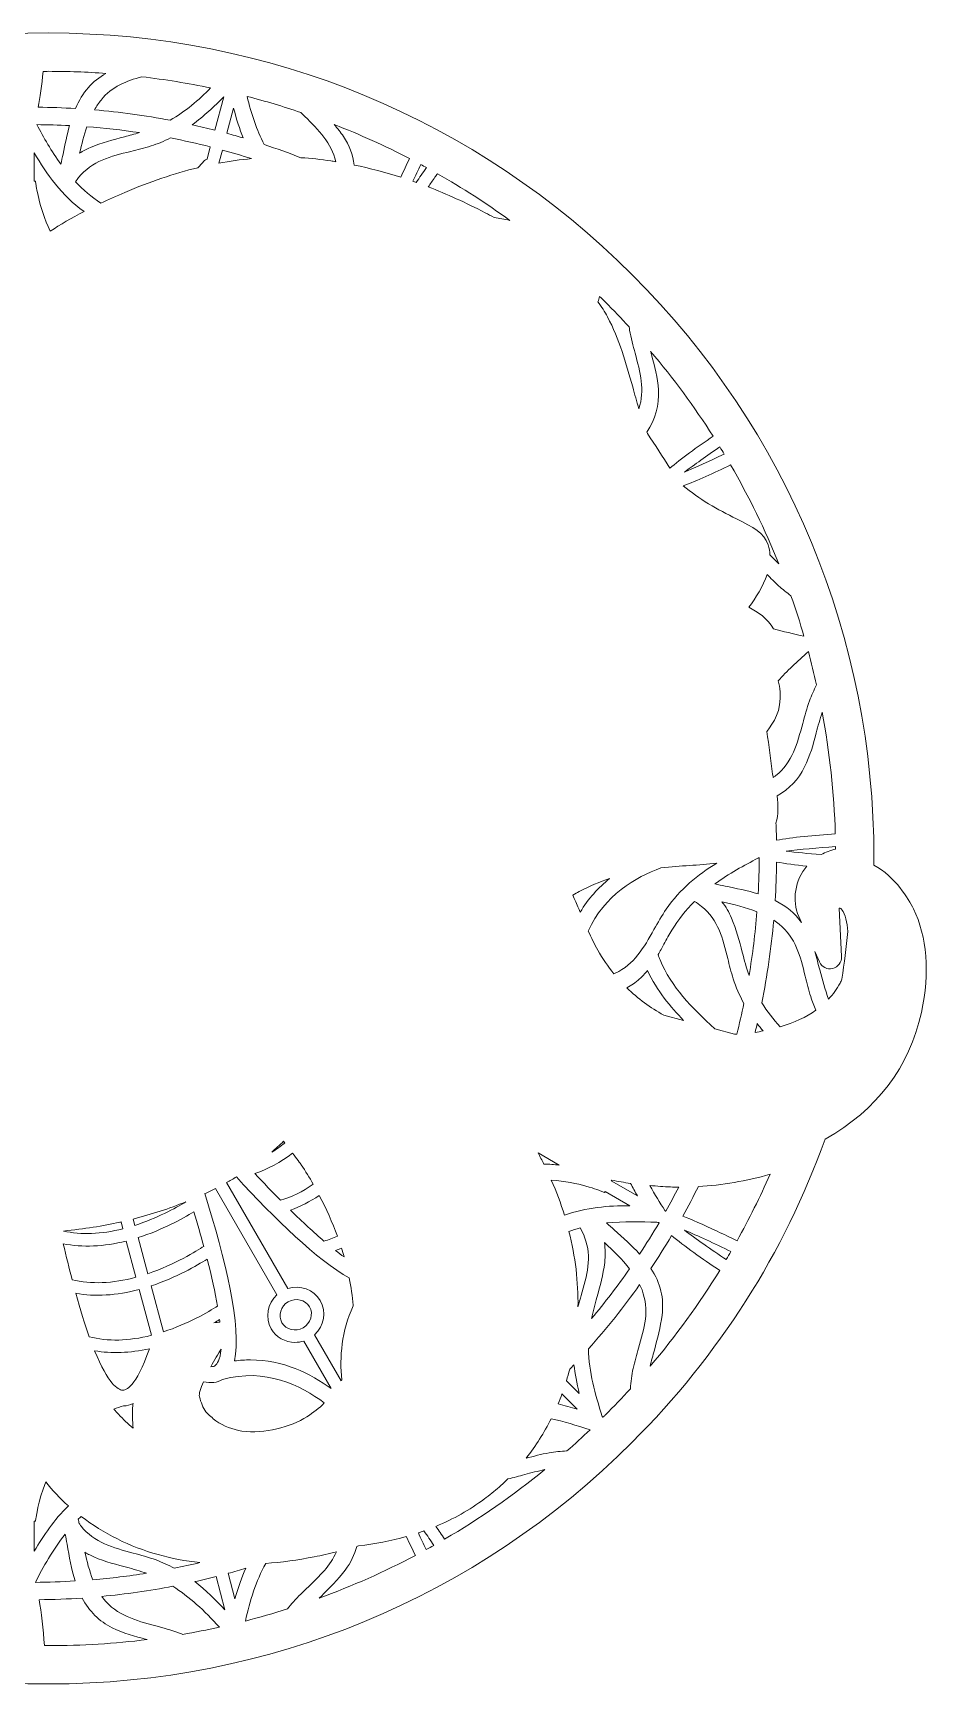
# Model space of a CAD drawing. Header units: millimetres. Extents: x 9 to 1276, y -340 to -50.
# Drawn here: x 1121.9 to 1276.4, y -338.7 to -54.4 of the extents above; entities that cross this region are included whole.
import ezdxf

# ---------------------------------------------------------------- set-up
doc = ezdxf.new("R2010")
doc.units = ezdxf.units.MM
doc.header["$MEASUREMENT"] = 0
doc.layers.add('Layer 1', color=7, linetype='Continuous')

msp = doc.modelspace()

# ---------------------------------------------------------------- linework, layer by layer
at = {"layer": 'Layer 1', "lineweight": 0}
for points, knots in [([(1273.53, -205.2), (1272.72, -203.57), (1270.45, -199.63), (1266.73, -197.72), (1266.73, -197.72), (1266.74, -197.58), (1266.74, -197.58), (1266.74, -197.24), (1266.75, -196.89), (1266.75, -196.55), (1266.75, -158.59), (1251.96, -122.9), (1225.12, -96.05), (1198.27, -69.21), (1162.58, -54.42), (1124.62, -54.42), (1086.65, -54.42), (1050.96, -69.21), (1024.12, -96.05), (997.49, -122.68), (982.72, -158.06), (982.5, -195.71), (978.78, -197.62), (976.52, -201.56), (975.71, -203.19), (973.32, -208), (972.84, -214.17), (974.33, -221.03), (976.3, -230.1), (981.51, -237.22), (989.81, -242.22), (989.99, -242.59), (990.16, -242.97), (990.34, -243.34), (990.34, -243.35), (990.34, -243.35), (990.35, -243.35), (997.38, -263.61), (1008.74, -281.67), (1024.12, -297.05), (1050.96, -323.9), (1086.65, -338.68), (1124.62, -338.68), (1162.58, -338.68), (1198.27, -323.9), (1225.12, -297.05), (1240.08, -282.09), (1251.27, -264.52), (1258.35, -244.85), (1267.28, -239.84), (1272.85, -232.51), (1274.91, -223.04), (1276.4, -216.18), (1275.92, -210.02), (1273.53, -205.2)], [0, 0, 0, 0, 1, 1, 1, 2, 2, 2, 3, 3, 3, 4, 4, 4, 5, 5, 5, 6, 6, 6, 7, 7, 7, 8, 8, 8, 9, 9, 9, 10, 10, 10, 11, 11, 11, 12, 12, 12, 13, 13, 13, 14, 14, 14, 15, 15, 15, 16, 16, 16, 17, 17, 17, 18, 18, 18, 18]), ([(1123.67, -61.03), (1123.99, -61.03), (1124.31, -61.02), (1124.63, -61.02), (1127.94, -61.02), (1131.23, -61.14), (1134.5, -61.38), (1132.15, -62.67), (1130.46, -64.62), (1129.25, -67.43), (1127.09, -67.3), (1124.93, -67.22), (1122.81, -67.2), (1123.17, -65.59), (1123.45, -63.38), (1123.67, -61.03)], [0, 0, 0, 0, 1, 1, 1, 2, 2, 2, 3, 3, 3, 4, 4, 4, 5, 5, 5, 5]), ([(1152.52, -63.88), (1150.47, -65.95), (1148.19, -67.95), (1145.55, -69.44), (1141.25, -68.62), (1136.87, -68.03), (1132.52, -67.66), (1132.87, -67.03), (1133.25, -66.47), (1133.66, -65.96), (1135.53, -63.64), (1138, -62.68), (1140.69, -61.96), (1144.68, -62.43), (1148.62, -63.07), (1152.52, -63.88)], [0, 0, 0, 0, 1, 1, 1, 2, 2, 2, 3, 3, 3, 4, 4, 4, 5, 5, 5, 5]), ([(1168.08, -68.1), (1168.3, -68.33), (1168.53, -68.56), (1168.75, -68.78), (1171.11, -71.14), (1173.33, -73.37), (1174.06, -76.58), (1173.79, -76.53), (1173.51, -76.49), (1173.23, -76.44), (1171.52, -76.18), (1169.8, -76), (1168.07, -75.9), (1166.01, -75.1), (1163.9, -74.34), (1161.76, -73.63), (1160.44, -71.09), (1159.54, -68.39), (1158.8, -65.34), (1161.93, -66.15), (1165.02, -67.07), (1168.08, -68.1)], [0, 0, 0, 0, 1, 1, 1, 2, 2, 2, 3, 3, 3, 4, 4, 4, 5, 5, 5, 6, 6, 6, 7, 7, 7, 7]), ([(1154.77, -65.43), (1154.77, -65.43), (1153.24, -71.14), (1153.24, -71.14), (1151.98, -70.82), (1150.68, -70.51), (1149.34, -70.21), (1151.37, -68.74), (1153.18, -67.05), (1154.77, -65.43)], [0, 0, 0, 0, 1, 1, 1, 2, 2, 2, 3, 3, 3, 3]), ([(1156.48, -67.35), (1156.98, -69.32), (1157.52, -70.97), (1158.14, -72.49), (1157.25, -72.23), (1156.32, -71.96), (1155.31, -71.69), (1155.31, -71.69), (1156.48, -67.35), (1156.48, -67.35)], [0, 0, 0, 0, 1, 1, 1, 2, 2, 2, 3, 3, 3, 3]), ([(1128.22, -70.37), (1127.78, -71.96), (1127.43, -73.64), (1127.1, -75.27), (1126.98, -75.85), (1126.86, -76.44), (1126.74, -77.03), (1125.11, -74.8), (1123.76, -72.38), (1122.62, -70.2), (1124.45, -70.21), (1126.33, -70.27), (1128.22, -70.37)], [0, 0, 0, 0, 1, 1, 1, 2, 2, 2, 3, 3, 3, 4, 4, 4, 4]), ([(1129.96, -75.12), (1130.32, -73.54), (1130.72, -72.01), (1131.23, -70.56), (1134.22, -70.79), (1137.25, -71.13), (1140.27, -71.58), (1139.41, -71.84), (1138.54, -72.07), (1137.69, -72.29), (1135.75, -72.81), (1133.74, -73.34), (1131.82, -74.14), (1131.16, -74.42), (1130.54, -74.75), (1129.96, -75.12)], [0, 0, 0, 0, 1, 1, 1, 2, 2, 2, 3, 3, 3, 4, 4, 4, 5, 5, 5, 5]), ([(1186.77, -76.03), (1186.25, -77.12), (1185.75, -78.21), (1185.3, -79.26), (1182.63, -78.41), (1179.96, -77.72), (1177.24, -77.16), (1177.01, -75.39), (1176.4, -73.76), (1175.39, -72.24), (1174.91, -71.51), (1174.37, -70.83), (1173.8, -70.18), (1178.22, -71.9), (1182.55, -73.85), (1186.77, -76.03)], [0, 0, 0, 0, 1, 1, 1, 2, 2, 2, 3, 3, 3, 4, 4, 4, 5, 5, 5, 5]), ([(1138.76, -74.81), (1139.91, -74.53), (1141.1, -74.24), (1142.26, -73.87), (1143.39, -73.51), (1144.49, -73.06), (1145.6, -72.49), (1147.9, -72.94), (1150.2, -73.45), (1152.47, -74.03), (1152.47, -74.03), (1151.91, -76.12), (1151.91, -76.12), (1151.71, -76.19), (1151.52, -76.31), (1151.36, -76.48), (1151.02, -76.85), (1150.68, -77.23), (1150.33, -77.61), (1146.24, -78.61), (1142.06, -80.02), (1137.77, -81.86), (1136.31, -82.48), (1134.93, -83.1), (1133.61, -83.73), (1132, -82.63), (1130.56, -81.42), (1129.24, -80.04), (1129.42, -79.78), (1129.6, -79.53), (1129.79, -79.31), (1132.09, -76.44), (1135.33, -75.65), (1138.76, -74.81)], [0, 0, 0, 0, 1, 1, 1, 2, 2, 2, 3, 3, 3, 4, 4, 4, 5, 5, 5, 6, 6, 6, 7, 7, 7, 8, 8, 8, 9, 9, 9, 10, 10, 10, 11, 11, 11, 11]), ([(1122.16, -75.04), (1124.28, -78.75), (1126.86, -82.41), (1130.73, -85.16), (1128.57, -86.27), (1126.63, -87.4), (1124.89, -88.54), (1122.89, -84.28), (1122.45, -80.49), (1122.44, -80.42), (1122.44, -80.42), (1122.39, -79.92), (1122.39, -79.92), (1122.39, -79.92), (1122.16, -79.94), (1122.16, -79.94), (1122.16, -79.94), (1122.16, -75.04), (1122.16, -75.04)], [0, 0, 0, 0, 1, 1, 1, 2, 2, 2, 3, 3, 3, 4, 4, 4, 5, 5, 5, 6, 6, 6, 6]), ([(1153.94, -76.83), (1153.94, -76.83), (1154.54, -74.57), (1154.54, -74.57), (1156.23, -75.03), (1157.91, -75.53), (1159.56, -76.05), (1157.7, -76.22), (1155.83, -76.48), (1153.94, -76.83)], [0, 0, 0, 0, 1, 1, 1, 2, 2, 2, 3, 3, 3, 3]), ([(1188.7, -77.05), (1189.03, -77.23), (1189.37, -77.41), (1189.7, -77.59), (1189.09, -78.48), (1188.49, -79.33), (1187.91, -80.14), (1187.73, -80.07), (1187.54, -80.01), (1187.36, -79.94), (1187.77, -79.02), (1188.23, -78.04), (1188.7, -77.05)], [0, 0, 0, 0, 1, 1, 1, 2, 2, 2, 3, 3, 3, 4, 4, 4, 4]), ([(1191.14, -79.27), (1191.29, -79.06), (1191.43, -78.85), (1191.58, -78.64), (1195.86, -81.08), (1200.03, -83.77), (1204.05, -86.69), (1203.15, -86.48), (1202.24, -86.3), (1201.32, -86.17), (1200.81, -85.89), (1200.31, -85.62), (1199.81, -85.36), (1196.43, -83.62), (1193.19, -82.15), (1189.99, -80.91), (1190.35, -80.4), (1190.74, -79.86), (1191.14, -79.27)], [0, 0, 0, 0, 1, 1, 1, 2, 2, 2, 3, 3, 3, 4, 4, 4, 5, 5, 5, 6, 6, 6, 6]), ([(1219.51, -99.77), (1219.83, -100.08), (1220.15, -100.4), (1220.47, -100.71), (1221.88, -102.13), (1223.26, -103.58), (1224.6, -105.04), (1224.63, -105.22), (1224.65, -105.4), (1224.68, -105.57), (1224.92, -106.93), (1225.28, -108.27), (1225.62, -109.56), (1226.49, -112.83), (1227.32, -115.92), (1226.27, -119.12), (1225.9, -117.87), (1225.55, -116.61), (1225.2, -115.37), (1224.07, -111.31), (1222.91, -107.12), (1220.86, -103.29), (1220.39, -102.42), (1219.84, -101.55), (1219.22, -100.69), (1219.31, -100.38), (1219.4, -100.08), (1219.51, -99.77)], [0, 0, 0, 0, 1, 1, 1, 2, 2, 2, 3, 3, 3, 4, 4, 4, 5, 5, 5, 6, 6, 6, 7, 7, 7, 8, 8, 8, 9, 9, 9, 9]), ([(1229.65, -115.87), (1229.52, -113.77), (1228.97, -111.74), (1228.44, -109.78), (1228.39, -109.6), (1228.34, -109.42), (1228.29, -109.24), (1232.22, -113.89), (1235.82, -118.77), (1239.06, -123.85), (1236.3, -125.71), (1233.45, -127.75), (1231.59, -129.37), (1230.37, -127.35), (1229.07, -125.34), (1227.73, -123.37), (1227.7, -123.3), (1227.68, -123.24), (1227.65, -123.17), (1229.15, -120.88), (1229.81, -118.49), (1229.65, -115.87)], [0, 0, 0, 0, 1, 1, 1, 2, 2, 2, 3, 3, 3, 4, 4, 4, 5, 5, 5, 6, 6, 6, 7, 7, 7, 7]), ([(1240.96, -126.91), (1238.52, -128.08), (1236.05, -129.22), (1234.12, -130.03), (1235.78, -128.77), (1237.98, -127.21), (1240.21, -125.69), (1240.46, -126.1), (1240.71, -126.5), (1240.96, -126.91)], [0, 0, 0, 0, 1, 1, 1, 2, 2, 2, 3, 3, 3, 3]), ([(1250.38, -145.83), (1250.05, -145.5), (1249.72, -145.17), (1249.4, -144.84), (1249.21, -144.66), (1249.03, -144.47), (1248.84, -144.28), (1248.81, -143.7), (1248.71, -143.12), (1248.52, -142.55), (1247.84, -140.48), (1245.94, -139.52), (1243.06, -138.08), (1239.83, -136.47), (1236.59, -134.67), (1233.91, -132.38), (1236.23, -131.54), (1239.23, -130.16), (1242.06, -128.78), (1245.24, -134.27), (1248.01, -139.96), (1250.38, -145.83)], [0, 0, 0, 0, 1, 1, 1, 2, 2, 2, 3, 3, 3, 4, 4, 4, 5, 5, 5, 6, 6, 6, 7, 7, 7, 7]), ([(1254.7, -158.29), (1252.87, -157.88), (1251.11, -157.47), (1249.43, -156.99), (1248.52, -155.24), (1246.73, -154.12), (1245.2, -153.3), (1246.42, -151.69), (1247.66, -149.71), (1248.34, -147.64), (1248.97, -148.3), (1249.63, -148.96), (1250.32, -149.59), (1250.99, -150.2), (1251.7, -150.77), (1252.45, -151.3), (1253.26, -153.61), (1254.02, -155.94), (1254.7, -158.29)], [0, 0, 0, 0, 1, 1, 1, 2, 2, 2, 3, 3, 3, 4, 4, 4, 5, 5, 5, 6, 6, 6, 6]), ([(1256.87, -166.67), (1256.4, -167.56), (1256, -168.46), (1255.66, -169.39), (1255.19, -170.68), (1254.83, -172.02), (1254.48, -173.31), (1253.55, -176.76), (1252.68, -180.02), (1249.83, -182.29), (1249.7, -182.39), (1249.56, -182.49), (1249.42, -182.59), (1249.37, -182.41), (1249.32, -182.22), (1249.27, -182.04), (1249.02, -179.59), (1248.69, -177.14), (1248.29, -174.71), (1248.3, -174.69), (1248.32, -174.67), (1248.34, -174.65), (1249.41, -173.18), (1250.88, -171.16), (1250.59, -167.84), (1250.53, -167.2), (1250.41, -166.57), (1250.25, -165.96), (1251.76, -164.29), (1253.49, -162.67), (1255.45, -160.94), (1255.96, -162.84), (1256.43, -164.75), (1256.87, -166.67)], [0, 0, 0, 0, 1, 1, 1, 2, 2, 2, 3, 3, 3, 4, 4, 4, 5, 5, 5, 6, 6, 6, 7, 7, 7, 8, 8, 8, 9, 9, 9, 10, 10, 10, 11, 11, 11, 11]), ([(1257.84, -171.38), (1259.12, -178.24), (1259.88, -185.24), (1260.09, -192.33), (1256.54, -192.56), (1252.65, -192.9), (1249.96, -193.41), (1249.95, -192.41), (1249.92, -191.43), (1249.88, -190.45), (1250.3, -189.02), (1250.29, -187.42), (1250.06, -185.76), (1252.18, -184.56), (1253.74, -182.93), (1254.81, -180.79), (1255.75, -178.9), (1256.29, -176.87), (1256.81, -174.91), (1257.12, -173.75), (1257.44, -172.55), (1257.83, -171.4), (1257.83, -171.4), (1257.84, -171.39), (1257.84, -171.38)], [0, 0, 0, 0, 1, 1, 1, 2, 2, 2, 3, 3, 3, 4, 4, 4, 5, 5, 5, 6, 6, 6, 7, 7, 7, 8, 8, 8, 8]), ([(1260.15, -194.92), (1259.26, -195.13), (1258.4, -195.46), (1257.63, -195.89), (1255.43, -195.71), (1253.31, -195.5), (1251.61, -195.29), (1253.95, -194.99), (1257.11, -194.71), (1260.14, -194.49), (1260.15, -194.64), (1260.15, -194.78), (1260.15, -194.92)], [0, 0, 0, 0, 1, 1, 1, 2, 2, 2, 3, 3, 3, 4, 4, 4, 4]), ([(1221.98, -216.4), (1220.95, -215.14), (1220.01, -213.78), (1219.2, -212.34), (1218.61, -211.29), (1218.07, -210.18), (1217.55, -209.04), (1220.24, -202.91), (1225.77, -199.75), (1230.07, -198.16), (1231.8, -197.97), (1233.44, -197.86), (1234.97, -197.76), (1236.55, -197.66), (1238.14, -197.55), (1239.67, -197.35), (1236.45, -199.35), (1233.35, -201.8), (1230.99, -205.26), (1230.21, -206.4), (1229.53, -207.61), (1228.87, -208.77), (1227.13, -211.88), (1225.48, -214.82), (1222.19, -216.31), (1222.12, -216.34), (1222.05, -216.37), (1221.98, -216.4)], [0, 0, 0, 0, 1, 1, 1, 2, 2, 2, 3, 3, 3, 4, 4, 4, 5, 5, 5, 6, 6, 6, 7, 7, 7, 8, 8, 8, 9, 9, 9, 9]), ([(1246.8, -202.65), (1244.98, -202.09), (1243.02, -201.69), (1241.12, -201.3), (1240.54, -201.18), (1239.94, -201.06), (1239.35, -200.93), (1241.77, -199.17), (1244.43, -197.72), (1246.76, -196.52), (1246.78, -196.51), (1246.8, -196.5), (1246.82, -196.48), (1246.88, -196.46), (1246.94, -196.43), (1246.99, -196.4), (1246.98, -198.43), (1246.91, -200.53), (1246.8, -202.65)], [0, 0, 0, 0, 1, 1, 1, 2, 2, 2, 3, 3, 3, 4, 4, 4, 5, 5, 5, 6, 6, 6, 6]), ([(1253.82, -206.54), (1253.82, -206.54), (1254.28, -207.55), (1254.28, -207.55), (1253.15, -205.98), (1251.65, -204.75), (1249.74, -203.8), (1249.87, -201.59), (1249.95, -199.37), (1249.98, -197.17), (1251.45, -197.44), (1253.27, -197.67), (1255.2, -197.86), (1253.16, -200.28), (1252.57, -203.75), (1253.82, -206.54)], [0, 0, 0, 0, 1, 1, 1, 2, 2, 2, 3, 3, 3, 4, 4, 4, 5, 5, 5, 5]), ([(1215.99, -202.24), (1217.76, -201.31), (1219.51, -200.59), (1221.21, -200.02), (1219.3, -201.55), (1217.54, -203.46), (1216.16, -205.82), (1216.07, -205.61), (1215.98, -205.4), (1215.9, -205.19), (1215.55, -204.36), (1215.22, -203.59), (1214.9, -202.85), (1215.27, -202.63), (1215.63, -202.43), (1215.99, -202.24)], [0, 0, 0, 0, 1, 1, 1, 2, 2, 2, 3, 3, 3, 4, 4, 4, 5, 5, 5, 5]), ([(1229.91, -213.99), (1229.8, -213.73), (1229.7, -213.45), (1229.57, -213.11), (1229.92, -212.52), (1230.25, -211.91), (1230.57, -211.32), (1231.04, -210.46), (1231.48, -209.65), (1231.95, -208.89), (1233.09, -207.05), (1234.37, -205.42), (1235.84, -203.94), (1236.29, -204.21), (1236.7, -204.49), (1237.07, -204.8), (1239.94, -207.1), (1240.73, -210.34), (1241.57, -213.77), (1241.85, -214.92), (1242.14, -216.1), (1242.51, -217.27), (1242.97, -218.72), (1243.58, -220.1), (1244.35, -221.5), (1243.98, -223.26), (1243.57, -225.03), (1243.13, -226.78), (1243, -226.78), (1242.88, -226.78), (1242.76, -226.78), (1242.76, -226.78), (1239.34, -225.86), (1239.34, -225.86), (1235.33, -222.18), (1231.86, -218.72), (1229.91, -213.99)], [0, 0, 0, 0, 1, 1, 1, 2, 2, 2, 3, 3, 3, 4, 4, 4, 5, 5, 5, 6, 6, 6, 7, 7, 7, 8, 8, 8, 9, 9, 9, 10, 10, 10, 11, 11, 11, 12, 12, 12, 12]), ([(1244.08, -212.69), (1243.57, -210.75), (1243.04, -208.75), (1242.24, -206.83), (1241.79, -205.77), (1241.24, -204.83), (1240.56, -203.99), (1242.62, -204.46), (1244.7, -204.97), (1246.6, -205.72), (1246.31, -209.37), (1245.86, -213.06), (1245.24, -216.72), (1244.79, -215.39), (1244.43, -214.03), (1244.08, -212.69)], [0, 0, 0, 0, 1, 1, 1, 2, 2, 2, 3, 3, 3, 4, 4, 4, 5, 5, 5, 5]), ([(1250.59, -225.52), (1249.42, -224.22), (1248.34, -222.87), (1247.43, -221.39), (1248.37, -216.75), (1249.06, -211.98), (1249.48, -207.18), (1249.82, -207.4), (1250.13, -207.62), (1250.42, -207.86), (1253.29, -210.16), (1254.08, -213.4), (1254.91, -216.83), (1255.19, -217.98), (1255.48, -219.17), (1255.86, -220.33), (1256.11, -221.12), (1256.41, -221.89), (1256.75, -222.66), (1255.07, -223.86), (1253.03, -224.8), (1250.59, -225.52)], [0, 0, 0, 0, 1, 1, 1, 2, 2, 2, 3, 3, 3, 4, 4, 4, 5, 5, 5, 6, 6, 6, 7, 7, 7, 7]), ([(1261.23, -217.32), (1261.13, -217.58), (1261.03, -217.82), (1260.92, -218.01), (1260.37, -219.01), (1259.71, -219.92), (1258.94, -220.75), (1258.32, -219.12), (1257.87, -217.41), (1257.43, -215.75), (1257.15, -214.71), (1256.87, -213.64), (1256.54, -212.57), (1256.54, -212.57), (1257.35, -214.37), (1257.35, -214.37), (1257.75, -215.25), (1258.71, -215.72), (1259.64, -215.49), (1260.58, -215.27), (1261.22, -214.41), (1261.17, -213.45), (1261.17, -213.45), (1260.76, -205.11), (1260.76, -205.11), (1260.76, -205.11), (1260.77, -205.11), (1260.77, -205.11), (1261.04, -205.11), (1261.12, -205.22), (1261.24, -205.38), (1261.24, -205.38), (1261.24, -205.38), (1261.24, -205.38), (1261.83, -206.17), (1262.13, -207.54), (1262.23, -209.11), (1261.97, -211.86), (1261.64, -214.6), (1261.23, -217.32)], [0, 0, 0, 0, 1, 1, 1, 2, 2, 2, 3, 3, 3, 4, 4, 4, 5, 5, 5, 6, 6, 6, 7, 7, 7, 8, 8, 8, 9, 9, 9, 10, 10, 10, 11, 11, 11, 12, 12, 12, 13, 13, 13, 13]), ([(1230.56, -223.51), (1228.26, -222.26), (1226.11, -220.67), (1224.19, -218.81), (1224.96, -218.41), (1225.7, -217.91), (1226.4, -217.29), (1226.86, -216.87), (1227.3, -216.4), (1227.75, -215.85), (1229.39, -219.32), (1231.77, -222.16), (1233.95, -224.42), (1233.95, -224.42), (1230.56, -223.51), (1230.56, -223.51)], [0, 0, 0, 0, 1, 1, 1, 2, 2, 2, 3, 3, 3, 4, 4, 4, 5, 5, 5, 5]), ([(1246.64, -224.99), (1246.96, -225.4), (1247.3, -225.82), (1247.65, -226.24), (1247.2, -226.33), (1246.75, -226.41), (1246.28, -226.49), (1246.4, -225.99), (1246.53, -225.49), (1246.64, -224.99)], [0, 0, 0, 0, 1, 1, 1, 2, 2, 2, 3, 3, 3, 3]), ([(1166.64, -247.26), (1167.36, -248.21), (1168, -249.09), (1168.14, -249.29), (1168.86, -250.39), (1169.55, -251.5), (1170.2, -252.64), (1168.36, -253.92), (1166.47, -254.85), (1164.56, -255.4), (1163.14, -253.97), (1161.66, -252.43), (1160.14, -250.8), (1162.38, -250.05), (1164.55, -248.87), (1166.64, -247.26)], [0, 0, 0, 0, 1, 1, 1, 2, 2, 2, 3, 3, 3, 4, 4, 4, 5, 5, 5, 5]), ([(1163.04, -247.1), (1163.71, -246.54), (1164.42, -245.93), (1165.08, -245.24), (1165.15, -245.33), (1165.23, -245.44), (1165.32, -245.54), (1164.57, -246.12), (1163.8, -246.64), (1163.04, -247.1)], [0, 0, 0, 0, 1, 1, 1, 2, 2, 2, 3, 3, 3, 3]), ([(1212.56, -249.33), (1211.71, -249.24), (1210.81, -249.18), (1209.9, -249.16), (1209.58, -248.52), (1209.25, -247.87), (1208.9, -247.22), (1208.9, -247.22), (1212.56, -249.33), (1212.56, -249.33)], [0, 0, 0, 0, 1, 1, 1, 2, 2, 2, 3, 3, 3, 3]), ([(1175.09, -286.29), (1175.05, -286.36), (1175.02, -286.42), (1174.99, -286.49), (1174.99, -286.49), (1170.41, -278.56), (1170.41, -278.56), (1172.07, -277.05), (1172.51, -274.59), (1171.4, -272.67), (1171.4, -272.67), (1171.4, -272.67), (1171.4, -272.67), (1170.3, -270.76), (1167.95, -269.91), (1165.8, -270.59), (1165.8, -270.59), (1155.27, -252.35), (1155.27, -252.35), (1155.84, -252.03), (1156.4, -251.71), (1156.95, -251.38), (1163.55, -258.57), (1170.88, -265.72), (1176.38, -268.78), (1176.7, -270.35), (1176.94, -271.92), (1177.08, -273.46), (1177.08, -273.51), (1177.09, -273.55), (1177.09, -273.6), (1175.03, -277.9), (1174.73, -282.43), (1175.09, -286.29)], [0, 0, 0, 0, 1, 1, 1, 2, 2, 2, 3, 3, 3, 4, 4, 4, 5, 5, 5, 6, 6, 6, 7, 7, 7, 8, 8, 8, 9, 9, 9, 10, 10, 10, 11, 11, 11, 11]), ([(1213.45, -257.97), (1212.83, -255.94), (1212.08, -253.93), (1211.19, -251.93), (1215.89, -252.25), (1219.5, -253.72), (1219.91, -253.9), (1219.91, -253.9), (1220.36, -254.08), (1220.36, -254.08), (1220.36, -254.08), (1220.45, -253.89), (1220.45, -253.89), (1220.45, -253.89), (1224.69, -256.34), (1224.69, -256.34), (1221.02, -256.32), (1217.2, -256.62), (1213.45, -257.97)], [0, 0, 0, 0, 1, 1, 1, 2, 2, 2, 3, 3, 3, 4, 4, 4, 5, 5, 5, 6, 6, 6, 6]), ([(1224.84, -252.49), (1225.22, -253.22), (1225.61, -253.93), (1226.01, -254.63), (1226.01, -254.63), (1221.52, -252.03), (1221.52, -252.03), (1221.52, -252.03), (1221.59, -251.94), (1221.59, -251.94), (1222.69, -252.16), (1223.77, -252.34), (1224.84, -252.49)], [0, 0, 0, 0, 1, 1, 1, 2, 2, 2, 3, 3, 3, 4, 4, 4, 4]), ([(1228.17, -252.86), (1229.39, -252.97), (1230.58, -253.05), (1231.7, -253.1), (1232.17, -253.13), (1232.65, -253.14), (1233.13, -253.14), (1232.4, -254.55), (1231.67, -255.93), (1230.92, -257.26), (1230.88, -257.25), (1230.84, -257.25), (1230.8, -257.25), (1230.79, -257.22), (1230.77, -257.2), (1230.76, -257.17), (1229.91, -255.85), (1229.01, -254.41), (1228.17, -252.86)], [0, 0, 0, 0, 1, 1, 1, 2, 2, 2, 3, 3, 3, 4, 4, 4, 5, 5, 5, 6, 6, 6, 6]), ([(1243.17, -262.37), (1241.99, -261.79), (1240.83, -261.23), (1239.76, -260.73), (1237.25, -259.55), (1235.3, -258.69), (1233.83, -258.12), (1234.77, -256.43), (1235.67, -254.73), (1236.51, -253.05), (1240.58, -252.8), (1244.82, -252.08), (1248.85, -250.92), (1247.13, -254.84), (1245.24, -258.65), (1243.17, -262.37)], [0, 0, 0, 0, 1, 1, 1, 2, 2, 2, 3, 3, 3, 4, 4, 4, 5, 5, 5, 5]), ([(1139.47, -259.72), (1139.47, -259.72), (1139.17, -258.63), (1139.17, -258.63), (1142.34, -257.82), (1145.38, -256.83), (1148.26, -255.67), (1146.43, -256.77), (1143.24, -258.5), (1139.47, -259.72)], [0, 0, 0, 0, 1, 1, 1, 2, 2, 2, 3, 3, 3, 3]), ([(1159.36, -282.88), (1158.46, -282.88), (1157.54, -282.94), (1156.61, -283.06), (1157.97, -277.34), (1155.04, -265.41), (1151.52, -254.26), (1152.15, -253.96), (1152.77, -253.66), (1153.38, -253.35), (1153.38, -253.35), (1163.95, -271.66), (1163.95, -271.66), (1162.29, -273.18), (1161.85, -275.63), (1162.95, -277.55), (1163.78, -278.98), (1165.35, -279.87), (1167.05, -279.87), (1167.56, -279.87), (1168.07, -279.79), (1168.55, -279.63), (1168.55, -279.63), (1173.28, -287.82), (1173.28, -287.82), (1169.74, -285.23), (1164.98, -282.88), (1159.36, -282.88)], [0, 0, 0, 0, 1, 1, 1, 2, 2, 2, 3, 3, 3, 4, 4, 4, 5, 5, 5, 6, 6, 6, 7, 7, 7, 8, 8, 8, 9, 9, 9, 9]), ([(1172.04, -262.42), (1170.3, -260.94), (1168.36, -259.16), (1166.27, -257.11), (1167.96, -256.5), (1169.62, -255.65), (1171.24, -254.55), (1172.45, -256.85), (1173.49, -259.21), (1174.35, -261.59), (1173.59, -261.93), (1172.82, -262.21), (1172.04, -262.42)], [0, 0, 0, 0, 1, 1, 1, 2, 2, 2, 3, 3, 3, 4, 4, 4, 4]), ([(1149.62, -257.37), (1150.25, -259.44), (1150.83, -261.44), (1151.34, -263.33), (1150.12, -264.14), (1146.37, -266.47), (1141.7, -268.04), (1141.7, -268.04), (1140.03, -261.83), (1140.03, -261.83), (1144.18, -260.51), (1147.64, -258.6), (1149.62, -257.37)], [0, 0, 0, 0, 1, 1, 1, 2, 2, 2, 3, 3, 3, 4, 4, 4, 4]), ([(1136.89, -259.18), (1136.96, -259.16), (1137.02, -259.15), (1137.09, -259.13), (1137.09, -259.13), (1137.41, -260.31), (1137.41, -260.31), (1133.67, -261.25), (1130.23, -261.38), (1127.17, -260.69), (1130.77, -260.33), (1133.98, -259.83), (1136.89, -259.18)], [0, 0, 0, 0, 1, 1, 1, 2, 2, 2, 3, 3, 3, 4, 4, 4, 4]), ([(1215.78, -273.75), (1215.84, -269.48), (1215.33, -265.11), (1214.23, -260.75), (1214.86, -260.53), (1215.5, -260.33), (1216.15, -260.15), (1216.47, -260.71), (1216.72, -261.24), (1216.93, -261.77), (1218.26, -265.2), (1217.32, -268.4), (1216.33, -271.79), (1216.15, -272.43), (1215.96, -273.09), (1215.78, -273.75)], [0, 0, 0, 0, 1, 1, 1, 2, 2, 2, 3, 3, 3, 4, 4, 4, 5, 5, 5, 5]), ([(1222.04, -260.51), (1221.59, -260.12), (1221.14, -259.71), (1220.69, -259.31), (1223.67, -258.99), (1226.69, -259.07), (1229.31, -259.19), (1229.33, -259.19), (1229.36, -259.19), (1229.38, -259.19), (1229.49, -259.2), (1229.59, -259.21), (1229.7, -259.2), (1229.71, -259.22), (1229.73, -259.25), (1229.75, -259.27), (1228.64, -261.14), (1227.52, -262.95), (1226.4, -264.65), (1225.07, -263.2), (1223.53, -261.84), (1222.04, -260.51)], [0, 0, 0, 0, 1, 1, 1, 2, 2, 2, 3, 3, 3, 4, 4, 4, 5, 5, 5, 6, 6, 6, 7, 7, 7, 7]), ([(1228.21, -283.97), (1228.43, -283.03), (1228.68, -282.1), (1228.93, -281.18), (1229.46, -279.25), (1230, -277.24), (1230.26, -275.18), (1230.63, -272.31), (1230, -269.67), (1228.34, -267.13), (1229.53, -265.34), (1230.73, -263.44), (1231.9, -261.47), (1234.02, -263.27), (1237.23, -265.51), (1240.18, -267.48), (1236.63, -273.25), (1232.63, -278.76), (1228.21, -283.97)], [0, 0, 0, 0, 1, 1, 1, 2, 2, 2, 3, 3, 3, 4, 4, 4, 5, 5, 5, 6, 6, 6, 6]), ([(1241.3, -265.62), (1238.72, -263.89), (1236.05, -262.01), (1234.12, -260.54), (1236.36, -261.48), (1239.32, -262.86), (1242.12, -264.23), (1241.85, -264.69), (1241.57, -265.16), (1241.3, -265.62)], [0, 0, 0, 0, 1, 1, 1, 2, 2, 2, 3, 3, 3, 3]), ([(1137.97, -262.42), (1137.97, -262.42), (1139.65, -268.66), (1139.65, -268.66), (1135.61, -269.74), (1131.92, -269.88), (1128.67, -269.08), (1128.16, -267.13), (1127.65, -265.05), (1127.15, -262.88), (1130.46, -263.56), (1134.09, -263.39), (1137.97, -262.42)], [0, 0, 0, 0, 1, 1, 1, 2, 2, 2, 3, 3, 3, 4, 4, 4, 4]), ([(1175.04, -263.64), (1175.2, -264.14), (1175.35, -264.63), (1175.49, -265.13), (1175.03, -264.81), (1174.55, -264.45), (1174.03, -264.04), (1174.37, -263.92), (1174.71, -263.78), (1175.04, -263.64)], [0, 0, 0, 0, 1, 1, 1, 2, 2, 2, 3, 3, 3, 3]), ([(1219.05, -272.12), (1219.58, -270.18), (1220.12, -268.18), (1220.38, -266.12), (1220.53, -264.92), (1220.51, -263.78), (1220.32, -262.68), (1221.87, -264.11), (1223.41, -265.6), (1224.66, -267.2), (1222.61, -270.14), (1220.42, -273.02), (1218.13, -275.77), (1218.39, -274.54), (1218.73, -273.31), (1219.05, -272.12)], [0, 0, 0, 0, 1, 1, 1, 2, 2, 2, 3, 3, 3, 4, 4, 4, 5, 5, 5, 5]), ([(1144.38, -278.05), (1144.38, -278.05), (1142.26, -270.15), (1142.26, -270.15), (1146.62, -268.71), (1150.16, -266.65), (1151.92, -265.52), (1152.71, -268.55), (1153.31, -271.27), (1153.72, -273.62), (1152.14, -274.62), (1148.62, -276.67), (1144.38, -278.05)], [0, 0, 0, 0, 1, 1, 1, 2, 2, 2, 3, 3, 3, 4, 4, 4, 4]), ([(1226.21, -280.86), (1225.88, -281.99), (1225.54, -283.16), (1225.28, -284.36), (1225.03, -285.5), (1224.88, -286.66), (1224.8, -287.85), (1223.4, -289.39), (1221.95, -290.9), (1220.47, -292.39), (1220.34, -292.51), (1220.21, -292.64), (1220.08, -292.76), (1220.08, -292.76), (1219.95, -292.63), (1219.95, -292.63), (1218.74, -288.76), (1217.66, -284.95), (1217.59, -280.99), (1220.73, -277.47), (1223.69, -273.74), (1226.4, -269.92), (1226.56, -270.22), (1226.69, -270.53), (1226.81, -270.84), (1226.81, -270.84), (1226.81, -270.84), (1226.81, -270.84), (1228.14, -274.27), (1227.2, -277.47), (1226.21, -280.86)], [0, 0, 0, 0, 1, 1, 1, 2, 2, 2, 3, 3, 3, 4, 4, 4, 5, 5, 5, 6, 6, 6, 7, 7, 7, 8, 8, 8, 9, 9, 9, 10, 10, 10, 10]), ([(1140.21, -270.76), (1140.21, -270.76), (1142.32, -278.65), (1142.32, -278.65), (1138.39, -279.64), (1134.8, -279.73), (1131.63, -278.89), (1130.86, -276.74), (1130.08, -274.23), (1129.3, -271.41), (1132.63, -272.02), (1136.3, -271.8), (1140.21, -270.76)], [0, 0, 0, 0, 1, 1, 1, 2, 2, 2, 3, 3, 3, 4, 4, 4, 4]), ([(1165.89, -272.88), (1167.2, -272.13), (1168.84, -272.52), (1169.55, -273.74), (1170.26, -274.98), (1169.77, -276.59), (1168.47, -277.34), (1167.16, -278.1), (1165.52, -277.71), (1164.81, -276.48), (1164.1, -275.25), (1164.58, -273.63), (1165.89, -272.88)], [0, 0, 0, 0, 1, 1, 1, 2, 2, 2, 3, 3, 3, 4, 4, 4, 4]), ([(1153.1, -276.51), (1153.45, -276.31), (1153.78, -276.12), (1154.07, -275.94), (1154.09, -276.08), (1154.11, -276.22), (1154.13, -276.36), (1153.84, -276.39), (1153.5, -276.44), (1153.1, -276.51)], [0, 0, 0, 0, 1, 1, 1, 2, 2, 2, 3, 3, 3, 3]), ([(1137.35, -288.09), (1136.55, -288.03), (1134.88, -287.04), (1132.55, -281.3), (1135.45, -281.82), (1138.61, -281.71), (1141.98, -280.96), (1139.65, -287.71), (1137.86, -288.13), (1137.35, -288.09)], [0, 0, 0, 0, 1, 1, 1, 2, 2, 2, 3, 3, 3, 3]), ([(1154.31, -281.03), (1154.16, -282.89), (1153.66, -283.61), (1153.27, -283.88), (1153.15, -283.96), (1152.94, -284.05), (1152.58, -284.05), (1153.19, -282.94), (1153.82, -281.85), (1154.31, -281.03)], [0, 0, 0, 0, 1, 1, 1, 2, 2, 2, 3, 3, 3, 3]), ([(1150.6, -289.22), (1150.48, -288.72), (1150.79, -287.76), (1151.29, -286.63), (1152.55, -286.93), (1153.64, -286.81), (1154.58, -286.24), (1161.88, -284.24), (1168.03, -287.21), (1172.1, -290.3), (1171.21, -291.17), (1170.22, -291.96), (1169.11, -292.66), (1166.25, -294.46), (1161.85, -295.66), (1157.88, -295.13), (1156.32, -294.86), (1154.83, -294.35), (1153.43, -293.35), (1152.82, -292.91), (1152.25, -292.4), (1151.72, -291.83), (1151.21, -291.09), (1150.84, -290.22), (1150.6, -289.22)], [0, 0, 0, 0, 1, 1, 1, 2, 2, 2, 3, 3, 3, 4, 4, 4, 5, 5, 5, 6, 6, 6, 7, 7, 7, 8, 8, 8, 8]), ([(1213.79, -286.47), (1213.99, -285.82), (1214.18, -285.16), (1214.35, -284.5), (1214.59, -284.25), (1214.84, -283.99), (1215.08, -283.73), (1215.26, -285.27), (1215.57, -286.89), (1216.01, -288.69), (1216.01, -288.69), (1213.79, -286.47), (1213.79, -286.47)], [0, 0, 0, 0, 1, 1, 1, 2, 2, 2, 3, 3, 3, 4, 4, 4, 4]), ([(1215.66, -291.36), (1214.58, -291.03), (1213.47, -290.72), (1212.34, -290.44), (1212.58, -289.88), (1212.81, -289.31), (1213.02, -288.73), (1213.02, -288.73), (1215.66, -291.36), (1215.66, -291.36)], [0, 0, 0, 0, 1, 1, 1, 2, 2, 2, 3, 3, 3, 3]), ([(1139.18, -294.65), (1138.29, -293.9), (1137.44, -293.09), (1136.67, -292.25), (1136.39, -291.95), (1136.12, -291.65), (1135.86, -291.34), (1136.4, -291.14), (1136.96, -290.96), (1137.54, -290.81), (1138.1, -290.8), (1138.64, -290.66), (1139.16, -290.41), (1139.15, -290.52), (1139.13, -290.63), (1139.12, -290.75), (1139.04, -292.08), (1139.06, -293.39), (1139.18, -294.65)], [0, 0, 0, 0, 1, 1, 1, 2, 2, 2, 3, 3, 3, 4, 4, 4, 5, 5, 5, 6, 6, 6, 6]), ([(1213.88, -298.56), (1212.83, -298.6), (1211.81, -298.7), (1210.81, -298.88), (1209.46, -299.12), (1208.13, -299.47), (1206.85, -299.81), (1208.51, -297.68), (1209.95, -295.4), (1211.15, -293.01), (1213.28, -293.48), (1215.48, -294.13), (1217.86, -294.93), (1216.55, -296.17), (1215.22, -297.38), (1213.88, -298.56)], [0, 0, 0, 0, 1, 1, 1, 2, 2, 2, 3, 3, 3, 4, 4, 4, 5, 5, 5, 5]), ([(1122.16, -310.63), (1122.16, -310.63), (1122.39, -310.66), (1122.39, -310.66), (1122.39, -310.66), (1122.44, -310.16), (1122.44, -310.16), (1122.45, -310.1), (1122.78, -307.32), (1124.12, -303.85), (1125.28, -305.33), (1126.58, -306.72), (1128.02, -308.02), (1125.57, -310.41), (1123.74, -313.11), (1122.16, -315.82), (1122.16, -315.82), (1122.16, -310.63), (1122.16, -310.63)], [0, 0, 0, 0, 1, 1, 1, 2, 2, 2, 3, 3, 3, 4, 4, 4, 5, 5, 5, 6, 6, 6, 6]), ([(1192.82, -313.75), (1192.3, -312.98), (1191.8, -312.24), (1191.31, -311.54), (1194.33, -310.28), (1197.12, -308.71), (1199.66, -306.83), (1200.55, -306.17), (1201.41, -305.48), (1202.2, -304.78), (1202.29, -304.7), (1202.38, -304.62), (1202.44, -304.56), (1202.44, -304.56), (1202.52, -304.49), (1202.52, -304.49), (1202.94, -304.11), (1203.33, -303.74), (1203.71, -303.37), (1204.69, -303.15), (1205.65, -302.89), (1206.6, -302.63), (1207.73, -302.33), (1208.9, -302.01), (1210.06, -301.78), (1204.6, -306.24), (1198.83, -310.23), (1192.82, -313.75)], [0, 0, 0, 0, 1, 1, 1, 2, 2, 2, 3, 3, 3, 4, 4, 4, 5, 5, 5, 6, 6, 6, 7, 7, 7, 8, 8, 8, 9, 9, 9, 9]), ([(1139.19, -316.15), (1135.74, -315.22), (1132.48, -314.34), (1130.22, -311.49), (1130.1, -311.35), (1130, -311.21), (1129.89, -311.06), (1129.84, -310.81), (1129.79, -310.56), (1129.73, -310.32), (1129.89, -310.16), (1130.06, -310), (1130.22, -309.84), (1134.06, -312.78), (1138.6, -315.05), (1143.49, -316.41), (1145.77, -317.05), (1148.18, -317.5), (1150.68, -317.79), (1149.18, -318.15), (1147.7, -318.47), (1146.27, -318.76), (1145.22, -318.19), (1144.18, -317.72), (1143.12, -317.33), (1141.82, -316.85), (1140.48, -316.49), (1139.19, -316.15)], [0, 0, 0, 0, 1, 1, 1, 2, 2, 2, 3, 3, 3, 4, 4, 4, 5, 5, 5, 6, 6, 6, 7, 7, 7, 8, 8, 8, 9, 9, 9, 9]), ([(1189.65, -315.54), (1189.19, -314.58), (1188.73, -313.61), (1188.29, -312.67), (1188.62, -312.56), (1188.94, -312.45), (1189.26, -312.33), (1189.83, -313.14), (1190.4, -313.98), (1190.96, -314.81), (1190.53, -315.05), (1190.09, -315.3), (1189.65, -315.54)], [0, 0, 0, 0, 1, 1, 1, 2, 2, 2, 3, 3, 3, 4, 4, 4, 4]), ([(1127.47, -312.87), (1127.47, -312.89), (1127.48, -312.9), (1127.49, -312.91), (1127.59, -313.46), (1127.69, -314.02), (1127.79, -314.58), (1128.17, -316.72), (1128.56, -318.92), (1129.2, -320.95), (1126.89, -321.09), (1124.59, -321.17), (1122.34, -321.18), (1123.69, -318.57), (1125.34, -315.57), (1127.47, -312.87)], [0, 0, 0, 0, 1, 1, 1, 2, 2, 2, 3, 3, 3, 4, 4, 4, 5, 5, 5, 5]), ([(1171.24, -323.89), (1171.34, -323.79), (1171.44, -323.69), (1171.54, -323.6), (1172.96, -322.18), (1174.44, -320.72), (1175.69, -319.07), (1176.65, -317.8), (1177.31, -316.45), (1177.69, -314.99), (1177.78, -314.96), (1177.88, -314.94), (1177.97, -314.91), (1180.86, -314.58), (1183.62, -314.04), (1186.22, -313.3), (1186.74, -314.4), (1187.27, -315.51), (1187.78, -316.55), (1182.43, -319.37), (1176.91, -321.82), (1171.24, -323.89)], [0, 0, 0, 0, 1, 1, 1, 2, 2, 2, 3, 3, 3, 4, 4, 4, 5, 5, 5, 6, 6, 6, 7, 7, 7, 7]), ([(1141.45, -319.62), (1138.45, -320.09), (1135.36, -320.47), (1132.25, -320.73), (1131.64, -319.22), (1131.21, -317.56), (1130.88, -316.01), (1131.15, -316.18), (1131.43, -316.33), (1131.71, -316.47), (1133.6, -317.41), (1135.63, -317.95), (1137.6, -318.47), (1138.76, -318.78), (1139.96, -319.1), (1141.1, -319.49), (1141.22, -319.54), (1141.34, -319.58), (1141.45, -319.62)], [0, 0, 0, 0, 1, 1, 1, 2, 2, 2, 3, 3, 3, 4, 4, 4, 5, 5, 5, 6, 6, 6, 6]), ([(1169.35, -321.95), (1168.49, -322.77), (1167.61, -323.61), (1166.79, -324.52), (1166.42, -324.92), (1166.07, -325.34), (1165.74, -325.77), (1163.35, -326.53), (1160.94, -327.21), (1158.51, -327.84), (1159.33, -324.34), (1160.31, -320.98), (1162.01, -317.93), (1164.72, -317.72), (1167.51, -317.34), (1170.37, -316.79), (1171.63, -316.55), (1172.9, -316.27), (1174.18, -315.95), (1173.15, -318.31), (1171.29, -320.09), (1169.35, -321.95)], [0, 0, 0, 0, 1, 1, 1, 2, 2, 2, 3, 3, 3, 4, 4, 4, 5, 5, 5, 6, 6, 6, 7, 7, 7, 7]), ([(1149.78, -321.06), (1151.03, -320.78), (1152.26, -320.49), (1153.45, -320.18), (1153.45, -320.18), (1154.99, -325.91), (1154.99, -325.91), (1153.41, -324.22), (1151.7, -322.54), (1149.78, -321.06)], [0, 0, 0, 0, 1, 1, 1, 2, 2, 2, 3, 3, 3, 3]), ([(1155.52, -319.63), (1156.6, -319.34), (1157.62, -319.05), (1158.58, -318.76), (1157.89, -320.31), (1157.27, -322.04), (1156.7, -324.04), (1156.7, -324.04), (1155.52, -319.63), (1155.52, -319.63)], [0, 0, 0, 0, 1, 1, 1, 2, 2, 2, 3, 3, 3, 3]), ([(1124.63, -332.08), (1124.38, -332.08), (1124.14, -332.08), (1123.9, -332.08), (1123.68, -329.2), (1123.38, -326.31), (1122.97, -324.17), (1125.47, -324.15), (1127.97, -324.05), (1130.4, -323.88), (1131.62, -326.2), (1133.32, -327.88), (1135.59, -329.01), (1137.48, -329.95), (1139.51, -330.49), (1141.47, -331.01), (1141.51, -331.02), (1141.55, -331.03), (1141.59, -331.04), (1136.01, -331.73), (1130.35, -332.08), (1124.63, -332.08)], [0, 0, 0, 0, 1, 1, 1, 2, 2, 2, 3, 3, 3, 4, 4, 4, 5, 5, 5, 6, 6, 6, 7, 7, 7, 7]), ([(1147.71, -330.14), (1147.47, -330.04), (1147.23, -329.95), (1146.99, -329.86), (1145.7, -329.39), (1144.36, -329.03), (1143.07, -328.68), (1139.62, -327.75), (1136.36, -326.87), (1134.09, -324.03), (1133.99, -323.89), (1133.88, -323.76), (1133.78, -323.6), (1137.89, -323.22), (1141.99, -322.63), (1146, -321.86), (1148.9, -323.67), (1151.39, -326.02), (1154.04, -328.9), (1151.94, -329.36), (1149.83, -329.78), (1147.71, -330.14)], [0, 0, 0, 0, 1, 1, 1, 2, 2, 2, 3, 3, 3, 4, 4, 4, 5, 5, 5, 6, 6, 6, 7, 7, 7, 7])]:
    msp.add_open_spline(points, degree=3, knots=knots, dxfattribs=at)

doc.saveas('drawing.dxf')
